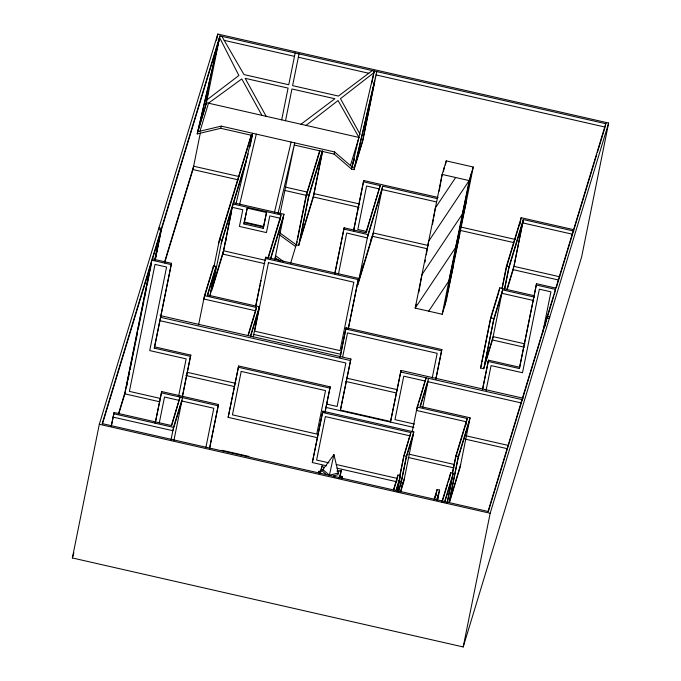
<?xml version="1.0" encoding="UTF-8"?>
<svg xmlns="http://www.w3.org/2000/svg" width="681" height="681" viewBox="0 0 681 681"><rect width="100%" height="100%" fill="white"/><g stroke="black" fill="none" stroke-linecap="round" stroke-linejoin="round"><path stroke-width="1.02" d="M265.488 259.163L265.667 257.188L358.521 278.333L348.349 328.804M205.875 104.559L208.003 87.883L198.341 129.381M418.866 292.106L421.931 274.681L462.416 213.996L471.209 173.8M424.995 262.159L425.361 260.074M426.28 254.847L428.664 241.261L469.149 180.576L473.261 167.032L446.259 160.878L442.139 174.43L415.189 308.101L442.199 314.247L446.31 300.704L473.261 167.032L455.674 247.416L415.189 308.101L416.363 304.228M432.469 224.568L433.388 219.342M433.754 217.248L435.406 207.85L455.649 177.503M439.202 191.148L442.139 174.43L469.149 180.576L442.199 314.247L459.786 233.864M443.476 171.757L444.199 167.654M72.365 557.96L99.315 424.289L217.792 34.05L608.635 123.04L581.685 256.711L463.208 646.95L72.365 557.96L73.906 552.878M111.165 426.4L114.093 412.49L171.391 425.54L180.031 397.083L171.646 425.829M111.369 426.008L114.093 412.49M126.717 386.28L127.56 382.109M127.977 380.032L129.654 371.707M130.08 369.621L132.386 358.172M132.804 356.086L135.11 344.637M135.536 342.56L137.213 334.235M138.26 329.025L143.929 300.925M144.346 298.84L146.653 287.391M147.079 285.313L149.386 273.864M149.803 271.779L151.488 263.453M154.672 260.295L159.712 235.311L152.416 259.325M154.936 259.946L160.971 230.033L158.46 229.463M155.2 259.427L161.44 228.484L158.937 227.914M155.268 260.074L161.354 229.889L218.797 40.673M252.251 135.468L220.806 128.309L197.184 133.919L219.912 35.88L605.75 123.721L606.711 122.597M154.264 348.119L154.647 346.859L190.816 355.099L190.433 356.35L154.264 348.119L171.493 263.317L152.203 258.925M154.647 346.859L171.493 263.317M216.532 40.264L217.792 34.05M164.649 262.815L192.961 169.552L200.342 132.948M206.002 104.891L219.912 35.88L102.201 423.608L488.039 511.448L605.75 123.721L605.247 126.232M161.703 391.566L155.217 423.054L161.703 391.566L218.473 404.488L209.603 448.481M159.286 422.901L164.504 397.04L179.358 400.428M220.806 128.309L221.24 126.13L334.584 151.94L351.958 166.888L354.469 167.458L354.026 169.629L351.515 169.058L334.141 154.11L294.294 145.036M178.635 396.112L186.143 358.87L149.735 350.579L166.581 267.037L155.004 264.398L129.399 391.388L160.026 398.359M170.965 440.02L173.519 427.37L182.542 397.653L173.936 440.301M182.389 396.248L190.433 356.35M182.363 397.04L190.816 355.099M198.597 324.854L204.487 295.656L213.528 265.871L216.039 266.441L210.054 296.107M212.498 270.987L213.528 265.871M213.936 266.841L219.41 239.712L251.28 134.719M210.012 295.384L214.813 271.6L207.603 295.341M248.139 153.906L221.912 240.282L211.808 290.404L222.823 254.115L232.936 203.985L281.006 214.932M223.206 252.855L231.591 211.263M232.638 206.071L232.979 204.402M249.953 146.892L252.694 133.297L235.966 203.925M243.96 223.972L247.16 208.097L266.45 212.489L263.249 228.365L243.96 223.972L247.339 207.833M205.875 447.57L213.8 408.268L181.861 400.998L172.846 430.707L113.037 417.095M209.433 448.711L218.473 404.488M281.679 119.847L288.08 88.096L245.151 78.324L266.16 116.315M295.154 53.007L288.753 84.759L243.96 74.561L221.844 36.314M263.249 228.365L266.663 212.063M285.535 120.724L291.936 88.973L334.856 98.745L300.968 124.24M299.01 53.884L292.609 85.636L338.431 96.064L372.32 70.577M317.652 437.747L228.152 417.368L238.648 365.986L330.2 386.825L325.041 412.405M238.648 365.986L228.152 417.368M255.656 306.007L265.667 257.188M255.928 305.599L260.099 284.913M255.928 309.991L256.431 307.48L204.487 295.656M253.221 337.027L259.316 306.79L207.373 294.967L216.039 266.441M279.917 220.338L280.334 218.269L269.804 215.877L266.433 232.587L239.423 226.432L242.794 209.722L232.264 207.33L221.24 243.619M280.504 217.435L280.836 215.766M274.673 260.193L283.934 214.251L233.319 202.725M322.683 151.003L313.422 196.979L298.729 245.364L296.218 244.794L306.322 194.672L319.789 150.314M297.478 239.516L306.033 197.107M298.729 245.364L308.834 195.243L322.3 150.884M334.141 154.11L334.584 151.94M351.515 169.058L374.252 71.02L371.817 83.099M334.882 273.047L344.135 227.803L365.876 232.749L380.185 185.615L363.399 181.793L353.499 230.902M334.848 273.839L344.135 227.803M338.355 274.588L346.74 233.013L367.323 237.924L382.015 189.531L436.64 201.968M353.677 230.663L363.782 180.542L438.113 197.456M326.718 465.83L312.324 462.552L322.811 411.171L413.776 431.882L403.671 482.012L400.607 492.108M322.811 411.171L312.324 462.552M324.871 412.643L330.2 386.825M339.921 357.636L346.076 327.74L441.858 349.549L435.883 379.215M340.304 356.384L346.076 327.74M318.708 473.082L319.083 471.226L321.091 471.686M348.17 329.034L358.521 278.333M342.73 356.699L347.531 332.907L437.185 353.32L432.18 378.142M382.688 186.185L368.004 234.579L357.891 284.709L372.584 236.316L382.688 186.185L437.313 198.622M320.896 471.729L322.062 465.949L324.165 467.753M334.916 477.006L333.511 475.798L337.955 474.742L338.295 473.065L333.945 454.602L322.862 469.558L322.522 471.226L325.799 474.044M366.421 232.085L380.185 185.615M350.877 358.989L340.296 410.669L350.877 358.989L160.095 315.558M339.776 478.181L341.36 470.341L337.546 471.243M341.862 478.351L342.237 476.496L339.215 475.806M401.032 370.413L390.46 422.084L401.032 370.413L523.187 398.223M445.442 164.93L446.259 160.878M396.529 482.088L397.942 475.074L400.488 475.653L397.253 491.691M399.372 477.773L403.816 455.717L410.847 432.563L322.428 412.431M399.892 476.172L403.731 457.121M397.21 490.958L399.228 480.931L396.206 490.899M404.65 454.091L410.847 432.563M398.376 491.035L401.313 481.356L406.37 456.296L413.776 431.882M412.116 432.154L417.164 407.093L426.068 377.768M418.951 402.343L425.897 378.602M422.688 407.536L428.579 378.338L420.058 406.404L470.069 417.793L459.964 467.924L449.46 502.518M435.704 379.445L441.858 349.549M435.219 497.879L435.84 494.781L434.367 499.624M435.857 495.691L437.1 489.503L439.611 490.073L437.525 500.39M437.304 500.509L438.351 495.351L436.879 500.195M449.477 478.871L450.711 472.733L453.223 473.304L447.238 502.97M452.32 473.278L455.827 455.887L467.183 418.483L417.164 407.093M452.405 473.848L455.742 457.3L466.511 421.82L416.491 410.439L418.33 404.369M447.119 502.85L452.124 478.019L444.778 502.229M449.051 502.493L458.33 456.457L470.069 417.793M465.881 424.927L467.183 418.483M492.763 339.01L483.74 368.719L480.539 367.995L490.643 317.865L499.752 287.859L534.619 295.801M481.969 361.798L490.524 319.389M499.079 291.204L499.752 287.859M483.74 368.719L493.853 318.597L502.578 289.851L534.296 297.069M501.948 288.616L506.485 266.109L521.178 217.716L573.368 229.599M502.229 288.208L506.4 267.514L519.952 222.874M482.548 389.038L488.498 360.164L519.705 367.272L536.551 283.722L555.841 288.114M502.578 289.851L492.465 339.972L524.183 347.199M482.727 388.808L488.498 360.164M504.451 289.187L508.988 266.68L523.297 219.546L573.938 231.08M504.732 288.778L508.903 268.084L522.625 222.891L572.568 234.255M486.055 390.409L491.061 365.586L522.506 372.745L539.352 289.204L550.929 291.834L542.74 332.43M519.731 224.875L521.178 217.716M507.107 289.731L513.193 269.676L523.297 219.546M514.249 265.071L523.008 221.631M463.208 646.95L490.167 513.278L608.635 123.04M488.115 361.424L519.322 368.523L536.551 283.722M544.911 326.276L545.541 323.152L488.286 511.746M545.558 324.062L546.809 317.874L549.312 318.444M546.239 321.483L547.277 316.325L549.78 316.903M554.411 294.558L555.458 289.374L536.168 284.981M444.259 307.471L453.052 267.284M338.295 473.065L329.4 475.185L333.945 454.602M354.469 167.458L376.755 71.59L362.845 140.592L354.026 169.629M239.576 204.785L256.311 134.114M274.383 212.71L291.119 142.04M278.001 213.536L294.737 142.865L280.061 213.655M352.562 164.444L354.401 158.384M102.456 423.897L150.561 265.462L124.955 392.443L118.494 413.707M197.184 133.919L205.696 105.887M200.01 131.186L208.505 103.189L241.781 78.936L261.904 115.344M164.385 262.56L193.634 166.207L238.954 176.524M118.724 414.082L125.244 392.596M218.729 243.049L251.527 135.034M211.995 272.025L203.806 298.993L255.758 310.825L248.454 334.882M233.557 203.057L246.028 161.967M225.317 242.41L226.228 239.397M212.481 287.067L223.496 250.77L265.437 260.321M260.193 283.5L261.07 280.606M267.931 258.014L281.049 214.787M268.382 257.648L280.334 218.269M270.493 258.542L283.934 214.251M270.732 258.865L283.262 217.597M247.91 335.546L256.431 307.48M250.412 336.125L259.316 306.79M250.659 336.431L258.644 310.136M306.237 196.077L319.755 151.557M290.651 263.147L297.137 241.772M350.426 165.568L358.964 137.443L338.057 100.541L306.058 125.398M351.958 166.888L354.392 158.877M363.399 181.793L363.782 180.542M359.227 278.274L360.751 273.26M361.356 271.259L363.484 264.245M370.787 240.189L371.698 237.184M358.564 281.364L373.256 232.97L427.881 245.407M318.495 473.159L319.083 471.226M319.712 473.687L322.062 465.949M339.01 478.079L341.36 470.341M341.641 478.428L342.237 476.496M393.363 490.15L397.942 475.074M393.618 490.439L396.683 480.352M420.296 406.744L427.906 381.683L521.008 402.88M395.959 490.567L400.488 475.653M413.103 435.227L406.276 457.7L401.228 482.769L398.487 491.801M401.432 487.204L402.965 482.157M400.36 491.793L404.344 478.666M434.163 499.182L437.1 489.503M490.831 318.385L498.773 292.209M436.674 499.752L439.611 490.073M480.539 367.995L481.85 363.688M441.833 501.965L450.711 472.733M442.395 501.25L447.613 484.072M448.226 482.054L449.145 479.015M506.851 289.434L513.866 266.331L559.731 276.775M444.301 502.689L453.223 473.304M469.396 421.139L458.041 458.543L449.281 501.991L460.637 464.578M519.322 368.523L519.705 367.272M547.49 316.733L553.891 295.656M556.368 287.493L596.752 154.476M597.373 152.45L605.077 127.066L376.082 74.927M428.698 311.174L448.941 280.836L466.528 200.444L466.144 198.358M373.912 72.688L340.474 98.66L360.104 134.353M221.24 126.13L197.626 131.748L206.437 102.712L358.964 137.443M224.177 40.341L294.481 56.353M298.338 57.23L368.753 73.259M379.513 188.96L366.582 186.015L357.823 229.463L366.77 231.497M285.799 187.19L307.463 192.127M314.094 193.634L359.704 204.019M460.254 226.909L515.202 239.423M306.322 194.672L308.834 195.243M192.961 169.552L238.282 179.869M285.126 190.535L306.782 195.464M313.422 196.979L359.032 207.356M459.581 230.255L513.491 242.53M343.752 229.063L368.004 234.579M506.485 266.109L508.988 266.68M372.005 236.179L427.208 248.752M513.193 269.676L558.667 280.027M244.13 222.015L263.581 226.441M244.334 222.713L263.632 227.105M533.742 300.551L501.88 293.298L493.538 320.785L484.795 364.122L493.146 336.635L525 343.888M219.41 239.712L221.912 240.282M265.284 258.448L358.138 279.593M357.406 284.283L357.985 284.42M222.823 254.115L264.764 263.658M490.643 317.865L493.853 318.597M171.11 264.577L151.82 260.185L124.861 393.856L159.788 401.807M345.693 329L441.484 350.8M253.179 334.337L340.917 354.307M160.707 317.355L350.409 360.538M400.564 371.962L522.719 399.773M159.72 320.623L345.871 363.007L337.112 406.446L326.769 404.097M425.395 381.113L403.748 376.184L394.989 419.624L414.576 424.084M347.012 378.227L397.508 389.728M345.888 381.471L396.351 392.954M238.265 367.246L329.817 388.085M187.156 372.303L235.762 383.377M465.693 435.721L508.111 445.383M340.474 410.09L390.63 421.505M185.845 375.503L234.57 386.595M325.782 407.366L413.92 427.43M465.021 439.066L507.439 448.719M410.175 435.9L325.373 416.593L316.614 460.041L329.025 462.867M455.827 455.887L458.33 456.457M161.32 392.818L218.09 405.748M408.753 454.108L454.687 464.57M403.816 455.717L406.37 456.296M408.081 457.453L454.014 467.915M113.71 413.75L173.519 427.37M336.261 464.51L397.278 478.402M398.768 480.777L401.313 481.356M336.993 468.17L396.631 481.748M336.959 471.09L338.993 471.55M221.955 450.294L248.965 456.44M99.315 424.289L490.167 513.278M279.406 232.57L296.218 244.794M279.695 234.996L295.665 246.616M275.473 255.673L283.875 261.785M275.184 257.673L280.129 261.274M322.862 469.558L329.4 475.185M209.127 83.048L207.024 99.792L238.869 75.514L219.58 37.549L209.127 83.048M241.21 371.409L232.451 414.848L316.767 434.052L325.527 390.605L241.21 371.409M268.459 262.67L254.651 331.179L340.032 350.613L353.831 282.215L268.459 262.67M308.748 196.647L299.989 240.095L313.507 195.566L322.266 152.127L308.748 196.647M374.601 81.32L362.692 140.363L355.056 165.526L374.601 81.32"/></g></svg>
